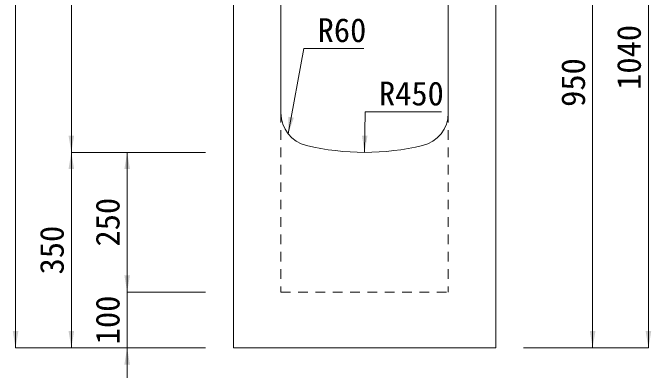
# Model space of a CAD drawing. Units: millimetres at full size. Extents: x -1934 to 78146, y -143454 to -112471.
# Drawn here: x 12268 to 13412, y -140612 to -139973 of the extents above; entities that cross this region are included whole.
import ezdxf
from ezdxf.enums import TextEntityAlignment as Align

# ---------------------------------------------------------------- set-up
doc = ezdxf.new("R2010")
doc.units = ezdxf.units.MM
doc.header["$LTSCALE"] = 23
doc.linetypes.add('USER3', pattern=[1.35, 0.75, -0.6])
for name, color, linetype, lineweight in [('寸法線', 7, 'Continuous', 13), ('引出線', 4, 'Continuous', 13), ('本体', 2, 'Continuous', 13)]:
    doc.layers.add(name, color=color, linetype=linetype, lineweight=lineweight)
doc.styles.add('ＭＳ ゴシック', font='')
doc.styles.get('ＭＳ ゴシック').set_extended_font_data('MS Gothic')

# ---------------------------------------------------------------- blocks, each defined once
blk = doc.blocks.new('filled_arrow')
at = {"color": 0, "linetype": 'Continuous', "lineweight": -2}
blk.add_solid([(7.5, 1.25), (0, 0), (7.5, -1.25)], dxfattribs=at)

msp = doc.modelspace()

# ---------------------------------------------------------------- linework, layer by layer
at = {"layer": '寸法線'}
for p, q in [((13406.91, -140572.46), (13406.91, -139532.46)), ((12272.59, -140572.46), (12272.59, -139542.46)), ((12372.59, -139622.46), (12372.59, -140222.46)), ((13306.91, -140572.46), (13306.91, -139622.46)), ((12372.59, -140572.46), (12372.59, -140222.46)), ((12613.15, -140222.46), (12372.59, -140222.46)), ((12613.15, -140222.46), (12372.59, -140222.46)), ((12472.59, -140222.46), (12472.59, -140472.46)), ((12613.15, -140222.46), (12472.59, -140222.46)), ((12472.59, -140412.46), (12472.59, -140632.46)), ((12613.15, -140472.46), (12472.59, -140472.46)), ((12613.15, -140472.46), (12472.59, -140472.46)), ((12613.15, -140572.46), (12272.59, -140572.46)), ((12613.15, -140572.46), (12372.59, -140572.46)), ((12613.15, -140572.46), (12472.59, -140572.46)), ((13183.15, -140572.46), (13306.91, -140572.46)), ((13183.15, -140572.46), (13406.91, -140572.46))]:
    msp.add_line(p, q, dxfattribs=at)
at = {"layer": '引出線'}
for points in [[(12761.08, -140189.15), (12789.07, -140036.36), (12896.76, -140036.36)], [(12898.15, -140222.46), (12898.94, -140149.75), (13035.87, -140149.75)]]:
    msp.add_lwpolyline(points, dxfattribs=at)
at = {"layer": '本体', "lineweight": 20}
for p, q in [((12663.15, -139622.46), (12663.15, -140572.46)), ((12748.15, -140151.94), (12748.15, -139622.46)), ((13048.15, -140151.94), (13048.15, -139622.46)), ((13133.15, -140572.46), (13133.15, -139622.46)), ((12663.15, -140572.46), (13133.15, -140572.46))]:
    msp.add_line(p, q, dxfattribs=at)
at = {"layer": '本体', "linetype": 'USER3', "lineweight": 9}
for p, q in [((12748.15, -140151.94), (12748.15, -140472.46)), ((13048.15, -140151.94), (13048.15, -140472.46)), ((12748.15, -140472.46), (13048.15, -140472.46))]:
    msp.add_line(p, q, dxfattribs=at)
at = {"layer": '本体', "lineweight": 20}
for centre, radius, start, end in [((12808.15, -140151.94), 60, 180, 256.65776), ((12988.15, -140151.94), 60, 283.34229, 0), ((12898.15, -139772.46), 450, 256.65776, 283.34229)]:
    msp.add_arc(centre, radius, start, end, dxfattribs=at)

# ---------------------------------------------------------------- block references
at = {"layer": '寸法線', "xscale": 4, "yscale": 4}
for p, rotation in [((12372.59, -140222.46), 90), ((12372.59, -140222.46), 270), ((12472.59, -140222.46), 270), ((12472.59, -140472.46), 90), ((12472.59, -140472.46), 90), ((12272.59, -140572.46), 90), ((12372.59, -140572.46), 90), ((13306.91, -140572.46), 90), ((13406.91, -140572.46), 90), ((12472.59, -140572.46), 270)]:
    msp.add_blockref('filled_arrow', p, dxfattribs=dict(at, rotation=rotation))
at = {"layer": '引出線', "xscale": 4, "yscale": 4}
for p, rotation in [((12761.08, -140189.15), 79.6), ((12898.15, -140222.46), 89.4)]:
    msp.add_blockref('filled_arrow', p, dxfattribs=dict(at, rotation=rotation))

# ---------------------------------------------------------------- texts
at = {"layer": '寸法線', "style": 'ＭＳ ゴシック'}
for s, p in [('1040', (13371.91, -140052.46)), ('950', (13271.91, -140097.46)), ('250', (12437.59, -140347.46)), ('350', (12337.59, -140397.46)), ('100', (12437.59, -140522.46))]:
    msp.add_text(s, height=42.72, rotation=90, dxfattribs=at).set_placement(p, align=Align.MIDDLE_CENTER)
at = {"layer": '引出線', "style": 'ＭＳ ゴシック'}
for s, p in [('R60', (12814.07, -139982.36)), ('R450', (12923.94, -140095.75))]:
    msp.add_text(s, height=42.72, dxfattribs=at).set_placement(p, align=Align.TOP_LEFT)

doc.saveas('drawing.dxf')
